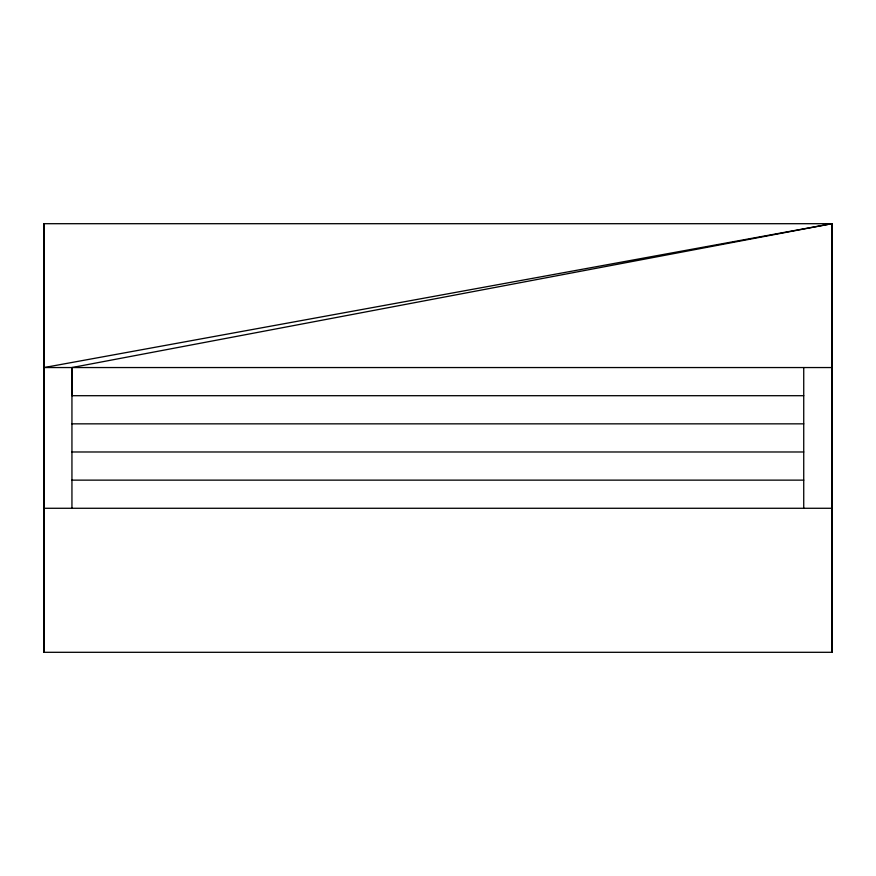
<?xml version="1.0" encoding="UTF-8"?>
<svg xmlns="http://www.w3.org/2000/svg" width="876" height="876" viewBox="0 0 876 876"><rect width="100%" height="100%" fill="white"/><g stroke="black" fill="none" stroke-linecap="round" stroke-linejoin="round"><path stroke-width="1.31" d="M44.128 622.332L43.964 366.157L44.128 652.302L43.8 223.698L831.872 223.698L832.2 367.548L44.128 367.548L43.8 223.698L43.8 652.302L832.2 652.302L831.872 366.398L832.2 509.755M72.106 367.504L71.942 395.7L803.73 395.7M44.128 367.548L831.872 223.698L831.872 652.302M826.407 223.906L831.872 223.698L71.942 367.548L71.942 508.43M71.942 423.842L803.73 423.842M71.942 451.983L803.73 451.983M71.942 480.136L803.73 480.136M44.128 508.277L832.2 508.277M831.893 620.81L832.2 652.302M803.73 367.548L803.73 508.419"/></g></svg>
